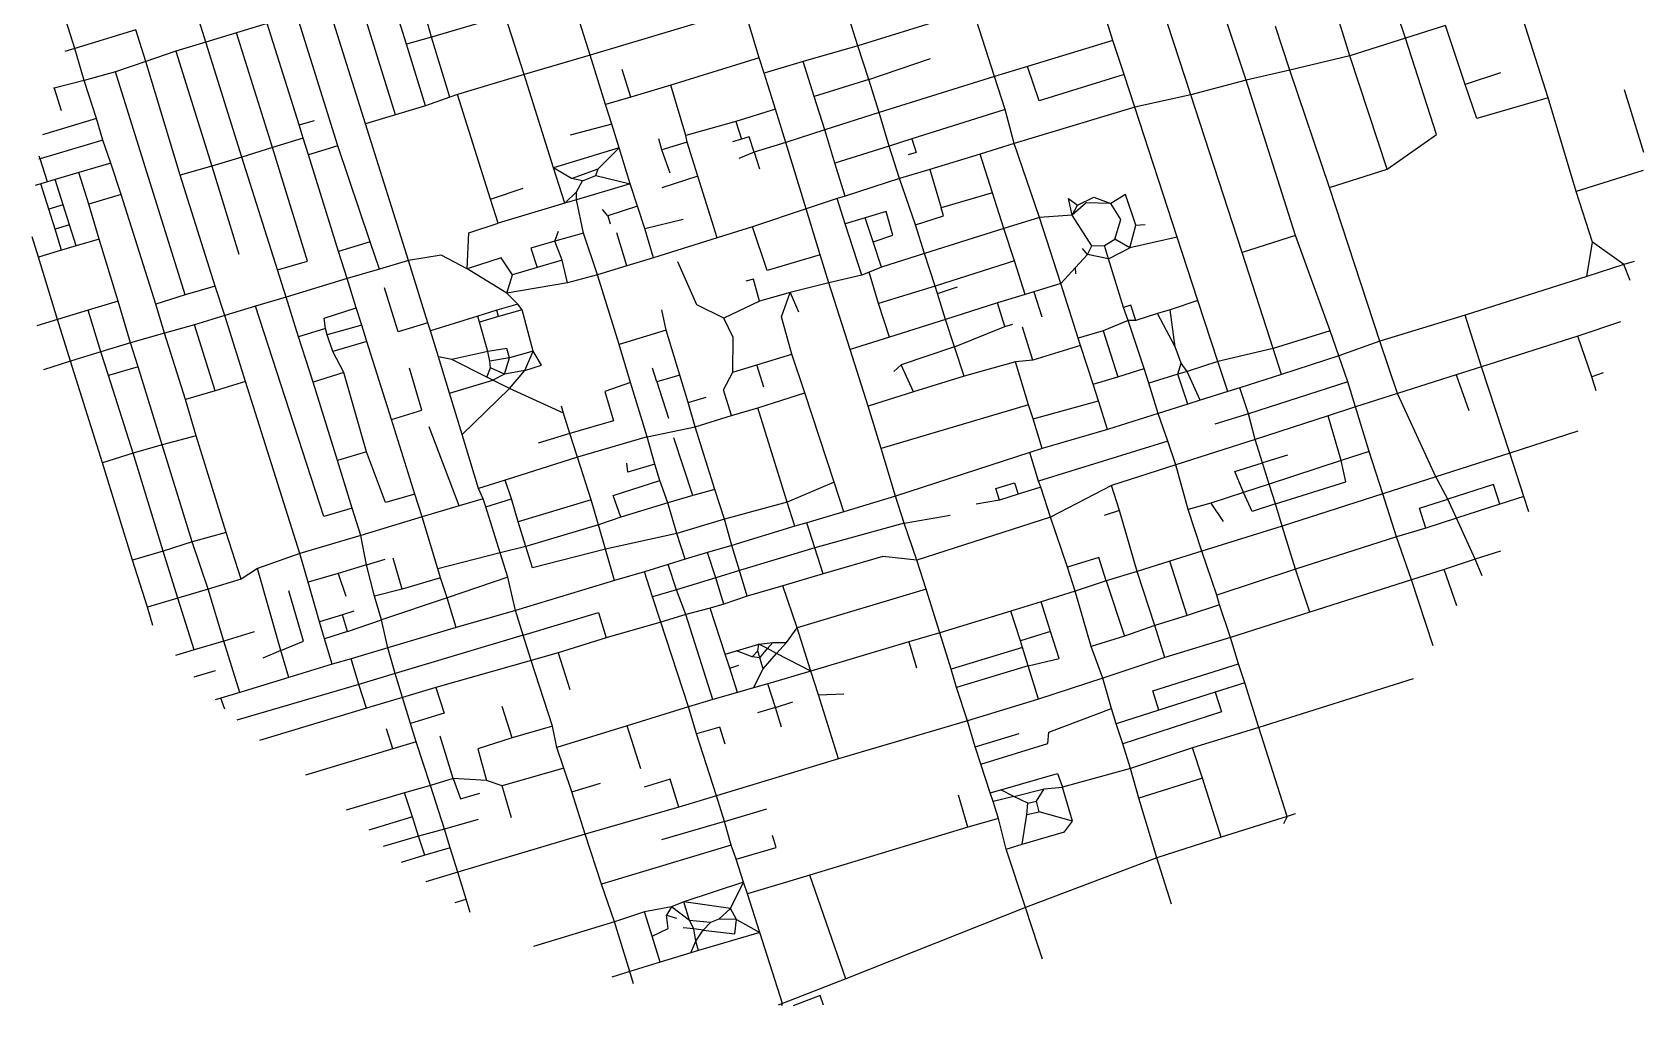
# Model space of a CAD drawing. Header units: metres. Extents: x 627934 to 630534, y 4833289 to 4836133.
# Drawn here: x 627934 to 630534, y 4833289 to 4834858 of the extents above; entities that cross this region are included whole.
import ezdxf

# ---------------------------------------------------------------- set-up
doc = ezdxf.new("R2010")
doc.units = ezdxf.units.M

msp = doc.modelspace()

# ---------------------------------------------------------------- linework, layer by layer
at = {"layer": 'ROADS'}
for points in [[(628002.9, 4834831.5), (627966.9, 4834945.5)], [(629892, 4834780.2), (629835.4, 4834951.5)], [(628519.9, 4834724.3), (628460.5, 4834916.7)], [(628537.9, 4834838.1), (628509.6, 4834929.9)], [(628834, 4834820.4), (628804.2, 4834916.2)], [(629803, 4834756.7), (629746.9, 4834928.1)], [(630149.3, 4834848.3), (630123.3, 4834925.1)], [(628214.4, 4834841.7), (628198.8, 4834891.5)], [(628427.2, 4834674.3), (628361.2, 4834885.9)], [(628471.7, 4834710), (628411.5, 4834901.3)], [(628578.1, 4834849.8), (628564.6, 4834897.9)], [(628696.9, 4834884.3), (628578.1, 4834849.8)], [(628727.5, 4834789.3), (628696.9, 4834884.3)], [(629106.7, 4834816.4), (629082.9, 4834895)], [(629452.1, 4834893), (629266, 4834835.7)], [(629486.3, 4834786.1), (629452.1, 4834893)], [(629677.4, 4834844.5), (629663.1, 4834889.3)], [(630059.4, 4834819.7), (630035.2, 4834897.6)], [(630379.4, 4834752.1), (630330.7, 4834905.2)], [(628101.5, 4834861.4), (628002.9, 4834831.5)], [(628117.5, 4834810.5), (628101.5, 4834861.4)], [(628313, 4834871.9), (628263.8, 4834856.9)], [(628364.5, 4834708.6), (628313, 4834871.9)], [(629032.2, 4834880), (628834, 4834820.4)], [(629266, 4834835.7), (629251.9, 4834879.6)], [(629962.5, 4834796.5), (629939.3, 4834866.9)], [(630213.8, 4834868.3), (630149.3, 4834848.3)], [(630245.3, 4834773.5), (630213.8, 4834868.3)], [(628214.4, 4834841.7), (628165.6, 4834827.2)], [(628263.8, 4834856.9), (628214.4, 4834841.7)], [(628272.5, 4834656.3), (628214.4, 4834841.7)], [(628321.8, 4834671.6), (628263.8, 4834856.9)], [(628578.1, 4834849.8), (628537.9, 4834838.1)], [(628568.4, 4834739), (628537.9, 4834838.1)], [(628607.9, 4834753.1), (628578.1, 4834849.8)], [(629266, 4834835.7), (629177.5, 4834810.2)], [(629283.4, 4834781.2), (629266, 4834835.7)], [(629677.4, 4834844.5), (629539.7, 4834802.2)], [(629695.3, 4834789.6), (629677.4, 4834844.5)], [(630149.3, 4834848.3), (630059.4, 4834819.7)], [(630119.6, 4834637), (630199.1, 4834692.8), (630149.3, 4834848.3)], [(628002.9, 4834831.5), (627986.5, 4834826.6)], [(628018.2, 4834780), (628002.9, 4834831.5)], [(628117.5, 4834810.5), (628068.7, 4834793.8)], [(628165.6, 4834827.2), (628117.5, 4834810.5)], [(628173, 4834627.2), (628117.5, 4834810.5)], [(628165.6, 4834827.2), (628223.6, 4834642)], [(628834, 4834820.4), (628727.5, 4834789.3)], [(628858.9, 4834741.1), (628834, 4834820.4)], [(629106.7, 4834816.4), (628964.1, 4834772.2)], [(629114.9, 4834791.6), (629106.7, 4834816.4)], [(629177.5, 4834810.2), (629114.9, 4834791.6)], [(629195.3, 4834754.2), (629177.5, 4834810.2)], [(629283.4, 4834781.2), (629382.9, 4834815.5)], [(630059.4, 4834819.7), (629962.5, 4834796.5)], [(630119.6, 4834637), (630059.4, 4834819.7)], [(628018.2, 4834780), (627969.3, 4834767.5)], [(628068.7, 4834793.8), (628018.2, 4834780)], [(628037.7, 4834718.8), (628018.2, 4834780)], [(628181.1, 4834434.1), (628068.7, 4834793.8)], [(628727.5, 4834789.3), (628620.2, 4834757)], [(628775.2, 4834638.8), (628727.5, 4834789.3)], [(628899.5, 4834752.8), (628885.8, 4834797.4)], [(629133, 4834733.7), (629114.9, 4834791.6)], [(629283.4, 4834781.2), (629195.3, 4834754.2)], [(629300.3, 4834728.2), (629283.4, 4834781.2)], [(629486.3, 4834786.1), (629300.3, 4834728.2)], [(629539.7, 4834802.2), (629486.3, 4834786.1)], [(629503.5, 4834733.1), (629486.3, 4834786.1)], [(629695.3, 4834789.6), (629558.1, 4834747.1), (629539.7, 4834802.2)], [(629712.7, 4834736.8), (629695.3, 4834789.6)], [(629892, 4834780.2), (629803, 4834756.7)], [(629962.5, 4834796.5), (629892, 4834780.2)], [(629972, 4834529.8), (629892, 4834780.2)], [(630026.4, 4834607.3), (629962.5, 4834796.5)], [(630302.5, 4834792), (630245.3, 4834773.5)], [(627969.3, 4834767.5), (627968.3, 4834767.2)], [(627969.3, 4834767.5), (627980.7, 4834731.2)], [(628620.2, 4834757), (628607.9, 4834753.1)], [(628673.1, 4834588.5), (628620.2, 4834757)], [(628964.1, 4834772.2), (628899.5, 4834752.8)], [(628988.3, 4834691.2), (628964.1, 4834772.2)], [(629212.4, 4834700.3), (629195.3, 4834754.2)], [(629803, 4834756.7), (629712.7, 4834736.8)], [(629885.7, 4834502.7), (629803, 4834756.7)], [(630379.4, 4834752.1), (630264.1, 4834718.4), (630245.3, 4834773.5)], [(630533.6, 4834663.7), (630502.6, 4834764.5)], [(628568.4, 4834739), (628519.9, 4834724.3)], [(628607.9, 4834753.1), (628568.4, 4834739)], [(628899.5, 4834752.8), (628858.9, 4834741.1)], [(628869.2, 4834709.5), (628858.9, 4834741.1)], [(629133, 4834733.7), (629069.2, 4834713.8)], [(629149.5, 4834679.9), (629133, 4834733.7)], [(629300.3, 4834728.2), (629212.4, 4834700.3)], [(629316.4, 4834674), (629300.3, 4834728.2)], [(629503.5, 4834733.1), (629352.8, 4834685.8)], [(629518, 4834678.2), (629503.5, 4834733.1)], [(629712.7, 4834736.8), (629518, 4834678.2)], [(629781.1, 4834527.4), (629712.7, 4834736.8)], [(630424.5, 4834601.1), (630379.4, 4834752.1)], [(628037.7, 4834718.8), (627950.5, 4834692.2)], [(628048.3, 4834683.5), (628037.7, 4834718.8)], [(628364.5, 4834708.6), (628389.2, 4834715.6)], [(628371.1, 4834687.1), (628364.5, 4834708.6)], [(628519.9, 4834724.3), (628471.7, 4834710)], [(628541.3, 4834489.6), (628471.7, 4834710)], [(628869.2, 4834709.5), (628801.8, 4834691.6)], [(628881, 4834671.3), (628869.2, 4834709.5)], [(629069.2, 4834713.8), (628988.3, 4834691.2)], [(629069.2, 4834713.8), (629078, 4834685)], [(628048.3, 4834683.5), (627947.1, 4834653.5)], [(628060.9, 4834646.7), (628048.3, 4834683.5)], [(628371.1, 4834687.1), (628321.8, 4834671.6)], [(628379.8, 4834659.9), (628371.1, 4834687.1)], [(628949.9, 4834668.2), (628944.8, 4834685.6)], [(628990.4, 4834680.5), (628949.9, 4834668.2)], [(628990.4, 4834680.5), (628988.3, 4834691.2)], [(629007.6, 4834625.7), (628990.4, 4834680.5)], [(629078, 4834685), (629063.9, 4834680.7)], [(629098.4, 4834664.5), (629090.7, 4834688.9), (629078, 4834685)], [(629149.5, 4834679.9), (629098.4, 4834664.5)], [(629212.4, 4834700.3), (629149.5, 4834679.9)], [(629182.5, 4834572.7), (629149.5, 4834679.9)], [(629228.6, 4834646.8), (629212.4, 4834700.3)], [(629352.8, 4834685.8), (629316.4, 4834674)], [(629352.8, 4834685.8), (629359.8, 4834664), (629347, 4834659.9)], [(629518, 4834678.2), (629463.2, 4834661.3)], [(629559, 4834559.2), (629518, 4834678.2)], [(627947.1, 4834653.5), (627944.9, 4834652.8)], [(627947.1, 4834653.5), (627945.6, 4834658)], [(627958.7, 4834616.6), (627947.1, 4834653.5)], [(628272.5, 4834656.3), (628223.6, 4834642)], [(628321.8, 4834671.6), (628272.5, 4834656.3)], [(628329.8, 4834474.9), (628272.5, 4834656.3)], [(628329.8, 4834474.9), (628378, 4834488.7), (628321.8, 4834671.6)], [(628427.2, 4834674.3), (628379.8, 4834659.9)], [(628428.1, 4834504.2), (628379.8, 4834659.9)], [(628479.3, 4834519.6), (628427.2, 4834674.3)], [(628881, 4834671.3), (628775.2, 4834638.8)], [(628847.1, 4834637.3), (628881, 4834671.3)], [(628898.7, 4834613.5), (628881, 4834671.3)], [(628963.1, 4834630.3), (628949.9, 4834668.2)], [(629098.4, 4834664.5), (629074, 4834654.3)], [(629098.4, 4834664.5), (629107.1, 4834637.4)], [(629316.4, 4834674), (629228.6, 4834646.8)], [(629333.2, 4834621.7), (629316.4, 4834674)], [(629463.2, 4834661.3), (629382, 4834636.6)], [(629483, 4834599), (629463.2, 4834661.3)], [(628009.3, 4834631.5), (627971.4, 4834620.1)], [(628060.9, 4834646.7), (628009.3, 4834631.5)], [(628025.3, 4834580.5), (628009.3, 4834631.5)], [(628077.6, 4834596.1), (628060.9, 4834646.7)], [(628223.6, 4834642), (628173, 4834627.2)], [(628229, 4834448.5), (628173, 4834627.2)], [(628223.6, 4834642), (628267.6, 4834500.1)], [(628793.2, 4834582.1), (628775.2, 4834638.8)], [(628804.2, 4834621.8), (628775.2, 4834638.8)], [(628804.2, 4834621.8), (628847.1, 4834637.3)], [(628822, 4834617.9), (628843.3, 4834626.9)], [(628843.3, 4834626.9), (628847.1, 4834637.3)], [(628843.3, 4834626.9), (628898.7, 4834613.5)], [(629007.6, 4834625.7), (628949.6, 4834607)], [(629038.9, 4834526.3), (629007.6, 4834625.7)], [(629245.2, 4834593.2), (629228.6, 4834646.8)], [(629382, 4834636.6), (629333.2, 4834621.7)], [(629382, 4834636.6), (629400.1, 4834574.8)], [(630026.4, 4834607.3), (630119.6, 4834637)], [(630532.5, 4834635), (630424.5, 4834601.1)], [(627948.2, 4834613.5), (627938.8, 4834610.8)], [(627958.7, 4834616.6), (627948.2, 4834613.5)], [(627961.2, 4834572.3), (627948.2, 4834613.5)], [(627971.4, 4834620.1), (627958.7, 4834616.6)], [(627984.3, 4834579.4), (627971.4, 4834620.1)], [(628673.1, 4834588.5), (628726.1, 4834606.1)], [(628793.2, 4834582.1), (628811.8, 4834600.6)], [(628822, 4834617.9), (628804.2, 4834621.8)], [(628811.8, 4834600.6), (628822, 4834617.9)], [(628812, 4834587.4), (628811.8, 4834600.6)], [(628898.7, 4834613.5), (628812, 4834587.4)], [(628910.3, 4834577.4), (628898.7, 4834613.5)], [(629333.2, 4834621.7), (629245.2, 4834593.2)], [(629358.7, 4834547), (629333.2, 4834621.7)], [(629483, 4834599), (629400.1, 4834574.8)], [(629501.3, 4834541.4), (629483, 4834599)], [(630107.6, 4834359.6), (630026.4, 4834607.3)], [(630450.8, 4834519), (630424.5, 4834601.1)], [(627984.3, 4834579.4), (627961.2, 4834572.3)], [(627971.2, 4834540.2), (627961.2, 4834572.3)], [(627994.3, 4834547.2), (627984.3, 4834579.4)], [(628077.6, 4834596.1), (628025.3, 4834580.5)], [(628042.2, 4834524.3), (628025.3, 4834580.5)], [(628133.3, 4834419.5), (628077.6, 4834596.1)], [(628685.7, 4834550.1), (628673.1, 4834588.5)], [(628793.2, 4834582.1), (628685.7, 4834550.1)], [(628812, 4834587.4), (628793.2, 4834582.1)], [(628823.3, 4834533.9), (628812, 4834587.4)], [(628862.8, 4834561.7), (628853.8, 4834572)], [(628910.3, 4834577.4), (628862.8, 4834561.7)], [(628922.2, 4834541.3), (628910.3, 4834577.4)], [(629182.5, 4834572.7), (629095.7, 4834543.7)], [(629232.7, 4834589.4), (629182.5, 4834572.7)], [(629205.1, 4834498.9), (629182.5, 4834572.7)], [(629245.2, 4834593.2), (629232.7, 4834589.4)], [(629245.6, 4834548.8), (629232.7, 4834589.4)], [(629358.7, 4834547), (629403.9, 4834561.8), (629400.1, 4834574.8)], [(629611.6, 4834562.6), (629605.7, 4834589.6), (629620.1, 4834578.7)], [(629673.7, 4834581.7), (629634.3, 4834582.6), (629611.6, 4834562.6)], [(629611.6, 4834562.6), (629620.1, 4834578.7)], [(629620.1, 4834578.7), (629646.3, 4834591.6), (629673.7, 4834581.7)], [(629714.1, 4834546.5), (629697.5, 4834596), (629673.7, 4834581.7)], [(629680.5, 4834524), (629689.9, 4834555.6), (629673.7, 4834581.7)], [(627994.3, 4834547.2), (627971.2, 4834540.2)], [(628005.1, 4834513.4), (627994.3, 4834547.2)], [(628635.6, 4834476.2), (628638.3, 4834534.1), (628685.7, 4834550.1)], [(628862.8, 4834561.7), (628866.4, 4834548.8)], [(628922.2, 4834541.3), (628984, 4834556.4)], [(629277.8, 4834558.5), (629245.6, 4834548.8)], [(629272.1, 4834465.8), (629245.6, 4834548.8)], [(629290.7, 4834519.9), (629322.5, 4834530.3), (629311.5, 4834568.8), (629277.8, 4834558.5)], [(629290.7, 4834519.9), (629277.8, 4834558.5)], [(629373.4, 4834500.8), (629358.7, 4834547)], [(629559, 4834559.2), (629501.3, 4834541.4)], [(629611.6, 4834562.6), (629559, 4834559.2)], [(629593.1, 4834452.6), (629559, 4834559.2)], [(629643.5, 4834513.4), (629611.6, 4834562.6)], [(629704.4, 4834509.9), (629714.1, 4834546.5)], [(629714.1, 4834546.5), (629729.3, 4834547.8)], [(627944.2, 4834495.2), (627934.2, 4834527.7)], [(627981.4, 4834506.3), (627971.2, 4834540.2)], [(628042.2, 4834524.3), (628005.1, 4834513.4)], [(628072.9, 4834424.4), (628042.2, 4834524.3)], [(628777.2, 4834520.6), (628738.6, 4834509.6), (628748.4, 4834478.4)], [(628777.2, 4834520.6), (628782.8, 4834536.8)], [(628823.3, 4834533.9), (628777.2, 4834520.6)], [(628789, 4834490.5), (628777.2, 4834520.6)], [(628846.1, 4834466.7), (628823.3, 4834533.9)], [(628893.5, 4834480.9), (628877.1, 4834534.5)], [(628936.5, 4834494), (628922.2, 4834541.3)], [(629038.9, 4834526.3), (628936.5, 4834494)], [(629095.7, 4834543.7), (629038.9, 4834526.3)], [(629205.1, 4834498.9), (629119.7, 4834473.4), (629095.7, 4834543.7)], [(629501.3, 4834541.4), (629373.4, 4834500.8)], [(629518.3, 4834489.1), (629501.3, 4834541.4)], [(629664, 4834513.9), (629680.5, 4834524)], [(629704.4, 4834509.9), (629680.5, 4834524)], [(629781.1, 4834527.4), (629704.4, 4834509.9)], [(629814.4, 4834425), (629781.1, 4834527.4)], [(629972, 4834529.8), (629885.7, 4834502.7)], [(630027.9, 4834376.5), (629972, 4834529.8)], [(627981.4, 4834506.3), (627944.2, 4834495.2)], [(627975.1, 4834394.8), (627944.2, 4834495.2)], [(628005.1, 4834513.4), (627981.4, 4834506.3)], [(628479.3, 4834519.6), (628428.1, 4834504.2)], [(628442.4, 4834460.8), (628428.1, 4834504.2)], [(628494.2, 4834475.6), (628479.3, 4834519.6)], [(628635.6, 4834476.2), (628593.6, 4834498.4), (628541.3, 4834489.6)], [(628708.6, 4834466.4), (628690.4, 4834494.1), (628635.6, 4834476.2)], [(628936.5, 4834494), (628893.5, 4834480.9)], [(629219, 4834453.8), (629205.1, 4834498.9)], [(629303.8, 4834479.1), (629290.7, 4834519.9)], [(629373.4, 4834500.8), (629303.8, 4834479.1)], [(629390.6, 4834448.2), (629373.4, 4834500.8)], [(629616.7, 4834478.5), (629636.5, 4834499.3)], [(629636.5, 4834499.3), (629628.3, 4834508.8)], [(629636.5, 4834499.3), (629643.5, 4834513.4)], [(629670.3, 4834492.3), (629636.5, 4834499.3)], [(629643.5, 4834513.4), (629664, 4834513.9)], [(629670.3, 4834492.3), (629664, 4834513.9)], [(629670.3, 4834492.3), (629704.4, 4834509.9)], [(629935.9, 4834348), (629885.7, 4834502.7)], [(630441.9, 4834464.1), (630450.8, 4834519)], [(630501.3, 4834483), (630450.8, 4834519)], [(628343.8, 4834430.8), (628329.8, 4834474.9)], [(628494.2, 4834475.6), (628442.4, 4834460.8)], [(628541.3, 4834489.6), (628494.2, 4834475.6)], [(628572.2, 4834389.4), (628541.3, 4834489.6)], [(628699.9, 4834437.2), (628635.6, 4834476.2)], [(628748.4, 4834478.4), (628708.6, 4834466.4)], [(628789, 4834490.5), (628748.4, 4834478.4)], [(628797.5, 4834453.7), (628789, 4834490.5)], [(628893.5, 4834480.9), (628846.1, 4834466.7)], [(629049.6, 4834396.9), (629006.4, 4834418.3), (628975.7, 4834487.3)], [(629284.2, 4834471), (629272.1, 4834465.8)], [(629303.8, 4834479.1), (629284.2, 4834471)], [(629299.1, 4834420.2), (629284.2, 4834471)], [(629518.3, 4834489.1), (629390.6, 4834448.2)], [(629535.9, 4834435.1), (629518.3, 4834489.1)], [(629593.1, 4834452.6), (629616.7, 4834478.5)], [(629617.7, 4834468.2), (629616.7, 4834478.5)], [(629694.3, 4834414), (629670.3, 4834492.3)], [(630501.3, 4834483), (630441.9, 4834464.1)], [(630518.2, 4834488.1), (630501.3, 4834483)], [(630511.8, 4834457.3), (630501.3, 4834483)], [(628229, 4834448.5), (628181.1, 4834434.1)], [(628245, 4834401), (628229, 4834448.5)], [(628442.4, 4834460.8), (628343.8, 4834430.8)], [(628456.8, 4834413.5), (628442.4, 4834460.8)], [(628572.2, 4834389.4), (628524.3, 4834374.7), (628502.4, 4834445.6)], [(628699.9, 4834437.2), (628708.6, 4834466.4)], [(628797.5, 4834453.7), (628699.9, 4834437.2)], [(628846.1, 4834466.7), (628797.5, 4834453.7)], [(628880.7, 4834354.2), (628846.1, 4834466.7)], [(629107.4, 4834424.2), (629097.5, 4834459.5), (629085.4, 4834456.3)], [(629219, 4834453.8), (629156.8, 4834438.3)], [(629272.1, 4834465.8), (629219, 4834453.8)], [(629253.4, 4834346), (629219, 4834453.8)], [(629390.6, 4834448.2), (629299.1, 4834420.2)], [(629394.3, 4834436.4), (629390.6, 4834448.2)], [(629394.3, 4834436.4), (629426.6, 4834447)], [(629593.1, 4834452.6), (629549.8, 4834439.3)], [(629621.5, 4834364.3), (629593.1, 4834452.6)], [(630441.9, 4834464.1), (630245.4, 4834401.6)], [(628072.9, 4834424.4), (628024.5, 4834409.8)], [(628092.7, 4834356.9), (628072.9, 4834424.4)], [(628181.1, 4834434.1), (628133.3, 4834419.5)], [(628147.7, 4834372.5), (628133.3, 4834419.5)], [(628343.8, 4834430.8), (628294.5, 4834415.9)], [(628363.7, 4834366.8), (628343.8, 4834430.8)], [(628717.2, 4834419.2), (628683.4, 4834409.4)], [(628717.2, 4834419.2), (628699.9, 4834437.2)], [(628724.3, 4834410.1), (628717.2, 4834419.2)], [(629107.4, 4834424.2), (629049.6, 4834396.9)], [(629156.8, 4834438.3), (629107.4, 4834424.2)], [(629159.2, 4834338.6), (629142.6, 4834398.7), (629156.8, 4834438.3)], [(629156.8, 4834438.3), (629170.4, 4834407.1)], [(629316.9, 4834365.9), (629299.1, 4834420.2)], [(629407.5, 4834394.5), (629394.3, 4834436.4)], [(629491.1, 4834421.2), (629407.5, 4834394.5)], [(629535.9, 4834435.1), (629491.1, 4834421.2)], [(629503, 4834383.4), (629491.1, 4834421.2)], [(629549.8, 4834439.3), (629535.9, 4834435.1)], [(629549.8, 4834439.3), (629562.9, 4834398.8)], [(629714.2, 4834393.2), (629706.4, 4834417.6), (629694.3, 4834414)], [(629814.4, 4834425), (629769.6, 4834410.1)], [(629846.3, 4834326.8), (629814.4, 4834425)], [(627975.1, 4834394.8), (627941.6, 4834384.3)], [(628024.5, 4834409.8), (627975.1, 4834394.8)], [(627995.7, 4834327.4), (627975.1, 4834394.8)], [(628045, 4834342.3), (628024.5, 4834409.8)], [(628245, 4834401), (628195.9, 4834386.2)], [(628294.5, 4834415.9), (628245, 4834401)], [(628278.4, 4834294.7), (628245, 4834401)], [(628450.4, 4834090.6), (628404.7, 4834077.2), (628294.5, 4834415.9)], [(628407.2, 4834380), (628404.9, 4834396.9), (628456.8, 4834413.5)], [(628465.6, 4834385.5), (628456.8, 4834413.5)], [(628652.8, 4834400.2), (628576.4, 4834376.1)], [(628683.4, 4834409.4), (628652.8, 4834400.2)], [(628655.7, 4834390.4), (628652.8, 4834400.2)], [(628686.5, 4834399.3), (628655.7, 4834390.4)], [(628668.8, 4834343), (628655.7, 4834390.4)], [(628686.5, 4834399.3), (628683.4, 4834409.4)], [(628724.3, 4834410.1), (628686.5, 4834399.3)], [(628742, 4834343.3), (628724.3, 4834410.1)], [(628956.8, 4834377.4), (628949.6, 4834410.3)], [(629064.1, 4834309.6), (629065, 4834365.4), (629049.6, 4834396.9)], [(629407.5, 4834394.5), (629316.9, 4834365.9)], [(629421.6, 4834350.7), (629407.5, 4834394.5)], [(629701.9, 4834393.2), (629661.5, 4834376.5)], [(629701.9, 4834393.2), (629694.3, 4834414)], [(629727.6, 4834315.7), (629701.9, 4834393.2)], [(629714.2, 4834393.2), (629701.9, 4834393.2)], [(629749.4, 4834404.2), (629714.2, 4834393.2)], [(629769.6, 4834410.1), (629749.4, 4834404.2)], [(629777.8, 4834350.7), (629749.4, 4834404.2)], [(629777.8, 4834350.7), (629769.6, 4834410.1)], [(630245.4, 4834401.6), (630107.6, 4834359.6)], [(630272, 4834318.5), (630245.4, 4834401.6)], [(630495.9, 4834390.6), (630427.1, 4834367.6)], [(628147.7, 4834372.5), (628092.7, 4834356.9)], [(628195.9, 4834386.2), (628147.7, 4834372.5)], [(628181.4, 4834265.4), (628147.7, 4834372.5)], [(628229.4, 4834279.8), (628195.9, 4834386.2)], [(628407.2, 4834380), (628363.7, 4834366.8)], [(628387.2, 4834293.7), (628363.7, 4834366.8)], [(628410.1, 4834369.8), (628407.2, 4834380)], [(628465.6, 4834385.5), (628410.1, 4834369.8)], [(628419.1, 4834342.8), (628410.1, 4834369.8)], [(628474, 4834359.2), (628465.6, 4834385.5)], [(628576.4, 4834376.1), (628572.2, 4834389.4)], [(628589.3, 4834334.3), (628576.4, 4834376.1)], [(628956.8, 4834377.4), (628880.7, 4834354.2)], [(628978.8, 4834305.1), (628956.8, 4834377.4)], [(629316.9, 4834365.9), (629253.4, 4834346)], [(629421.6, 4834350.7), (629503, 4834383.4)], [(629503, 4834383.4), (629516, 4834387.2)], [(629548.3, 4834329), (629531.5, 4834382.3)], [(629661.5, 4834376.5), (629621.5, 4834364.3)], [(629625.1, 4834352.5), (629621.5, 4834364.3)], [(629661.5, 4834376.5), (629685.1, 4834302.3)], [(630027.9, 4834376.5), (629935.9, 4834348)], [(630041.9, 4834336), (630027.9, 4834376.5)], [(630427.1, 4834367.6), (630272, 4834318.5)], [(630449.7, 4834302.4), (630427.1, 4834367.6)], [(628045, 4834342.3), (627995.7, 4834327.4)], [(628092.7, 4834356.9), (628045, 4834342.3)], [(628057.2, 4834304.3), (628045, 4834342.3)], [(628104.9, 4834318.5), (628092.7, 4834356.9)], [(628474, 4834359.2), (628419.1, 4834342.8)], [(628436.8, 4834309.3), (628419.1, 4834342.8)], [(628513.5, 4834233.6), (628474, 4834359.2)], [(628668.8, 4834343), (628610.9, 4834329.9)], [(628703.9, 4834332.6), (628699.6, 4834347.7), (628668.8, 4834343)], [(628672.3, 4834327.6), (628668.8, 4834343)], [(628742, 4834343.3), (628703.9, 4834332.6)], [(628728.5, 4834312.5), (628742, 4834343.3)], [(628728.5, 4834312.5), (628755.4, 4834320.8), (628742, 4834343.3)], [(628899.2, 4834293.2), (628880.7, 4834354.2)], [(629102.9, 4834321.3), (629159.2, 4834338.6)], [(629180.2, 4834276.4), (629159.2, 4834338.6)], [(629282.7, 4834255.1), (629253.4, 4834346)], [(629421.6, 4834350.7), (629335.7, 4834321.6)], [(629437.2, 4834303.2), (629421.6, 4834350.7)], [(629625.1, 4834352.5), (629548.3, 4834329)], [(629645.2, 4834290.4), (629625.1, 4834352.5)], [(629787.3, 4834324.4), (629777.8, 4834350.7)], [(629935.9, 4834348), (629846.3, 4834326.8)], [(629949.5, 4834305.8), (629935.9, 4834348)], [(630107.6, 4834359.6), (630041.9, 4834336)], [(630136.4, 4834275.1), (630107.6, 4834359.6)], [(627995.7, 4834327.4), (627952.3, 4834313.7)], [(628047.5, 4834163.5), (627995.7, 4834327.4)], [(628104.9, 4834318.5), (628057.2, 4834304.3)], [(628143.9, 4834192.6), (628104.9, 4834318.5)], [(628513.5, 4834233.6), (628562.6, 4834248.3), (628542.5, 4834316.3)], [(628607.1, 4834276.1), (628589.3, 4834334.3)], [(628610.9, 4834329.9), (628589.3, 4834334.3)], [(628667.5, 4834301.6), (628610.9, 4834329.9)], [(628667.5, 4834301.6), (628673.3, 4834316.9)], [(628703.9, 4834332.6), (628672.3, 4834327.6)], [(628673.3, 4834316.9), (628672.3, 4834327.6)], [(628695.7, 4834306.7), (628673.3, 4834316.9)], [(628695.7, 4834306.7), (628703.9, 4834332.6)], [(628728.5, 4834312.5), (628695.7, 4834306.7)], [(628704.2, 4834283.2), (628728.5, 4834312.5)], [(628941.8, 4834294.3), (628934.7, 4834316.1)], [(629064.1, 4834309.6), (629102.9, 4834321.3)], [(629114.1, 4834285.3), (629102.9, 4834321.3)], [(629335.7, 4834321.6), (629323.8, 4834310.8)], [(629355.8, 4834277.9), (629335.7, 4834321.6)], [(629520.4, 4834326.2), (629437.2, 4834303.2)], [(629548.3, 4834329), (629520.4, 4834326.2)], [(629541.4, 4834257.2), (629520.4, 4834326.2)], [(629685.1, 4834302.3), (629727.6, 4834315.7)], [(629735.3, 4834291.8), (629727.6, 4834315.7)], [(629781.9, 4834306.4), (629787.3, 4834324.4)], [(629797, 4834310.9), (629787.3, 4834324.4)], [(629846.3, 4834326.8), (629797, 4834310.9)], [(629862.6, 4834278.5), (629846.3, 4834326.8)], [(630041.9, 4834336), (629949.5, 4834305.8)], [(630056.4, 4834294.1), (630041.9, 4834336)], [(630272, 4834318.5), (630231.1, 4834305.2)], [(630317.5, 4834179.3), (630272, 4834318.5)], [(628096.8, 4834179), (628057.2, 4834304.3)], [(628278.4, 4834294.7), (628229.4, 4834279.8)], [(628365.7, 4834017.3), (628278.4, 4834294.7)], [(628436.8, 4834309.3), (628387.2, 4834293.7)], [(628426.4, 4834167.2), (628387.2, 4834293.7)], [(628473.5, 4834181.1), (628436.8, 4834309.3)], [(628607.1, 4834276.1), (628677.1, 4834297)], [(628677.1, 4834297), (628667.5, 4834301.6)], [(628695.7, 4834306.7), (628677.1, 4834297)], [(628704.2, 4834283.2), (628677.1, 4834297)], [(628899.2, 4834293.2), (628857.7, 4834278.6), (628871.5, 4834231.5), (628801.3, 4834211)], [(628926, 4834205.7), (628899.2, 4834293.2)], [(628978.8, 4834305.1), (628941.8, 4834294.3)], [(628941.8, 4834294.3), (628960.4, 4834235.4)], [(628992.3, 4834260.6), (628978.8, 4834305.1)], [(629062.2, 4834240), (629049.3, 4834281.3), (629064.1, 4834309.6)], [(629437.2, 4834303.2), (629355.8, 4834277.9)], [(629645.2, 4834290.4), (629685.1, 4834302.3)], [(629653.8, 4834263.6), (629645.2, 4834290.4)], [(629781.9, 4834306.4), (629735.3, 4834291.8)], [(629750.5, 4834243.3), (629735.3, 4834291.8)], [(629797, 4834310.9), (629781.9, 4834306.4)], [(629798, 4834258.4), (629781.9, 4834306.4)], [(629818.2, 4834264.5), (629797, 4834310.9)], [(629949.5, 4834305.8), (629882.2, 4834284.7)], [(630056.4, 4834294.1), (629895.9, 4834242.8)], [(630068.6, 4834253.7), (630056.4, 4834294.1)], [(630231.1, 4834305.2), (630136.4, 4834275.1)], [(630231.1, 4834305.2), (630251.2, 4834247.7)], [(630468.2, 4834308.4), (630449.7, 4834302.4)], [(630457, 4834279.4), (630449.7, 4834302.4)], [(628229.4, 4834279.8), (628181.4, 4834265.4)], [(628198.5, 4834207.1), (628181.4, 4834265.4)], [(628627.6, 4834209), (628607.1, 4834276.1)], [(628627.6, 4834209), (628704.2, 4834283.2)], [(628791.1, 4834243.9), (628704.2, 4834283.2)], [(628992.3, 4834260.6), (629021.3, 4834269.3)], [(629003.3, 4834221.7), (628992.3, 4834260.6)], [(629104.7, 4834252.4), (629180.2, 4834276.4)], [(629227.8, 4834132.4), (629180.2, 4834276.4)], [(629355.8, 4834277.9), (629282.7, 4834255.1)], [(629548.6, 4834234.5), (629653.8, 4834263.6)], [(629668.4, 4834217.5), (629653.8, 4834263.6)], [(629818.2, 4834264.5), (629798, 4834258.4)], [(629862.6, 4834278.5), (629818.2, 4834264.5)], [(629882.2, 4834284.7), (629862.6, 4834278.5)], [(629895.9, 4834242.8), (629882.2, 4834284.7)], [(630136.4, 4834275.1), (630068.6, 4834253.7)], [(630198.3, 4834141), (630136.4, 4834275.1)], [(628791.1, 4834243.9), (628787.8, 4834254.8)], [(628801.3, 4834211), (628791.1, 4834243.9)], [(629003.3, 4834221.7), (629062.2, 4834240)], [(629062.2, 4834240), (629104.7, 4834252.4)], [(629152.1, 4834100.4), (629104.7, 4834252.4)], [(629303.4, 4834186.8), (629282.7, 4834255.1)], [(629541.4, 4834257.2), (629303.4, 4834186.8)], [(629548.6, 4834234.5), (629541.4, 4834257.2)], [(629563.1, 4834186.6), (629548.6, 4834234.5)], [(629750.5, 4834243.3), (629668.4, 4834217.5)], [(629798, 4834258.4), (629750.5, 4834243.3)], [(629765.9, 4834198.4), (629750.5, 4834243.3)], [(629895.9, 4834242.8), (629841.7, 4834225.7)], [(629906.7, 4834201.4), (629895.9, 4834242.8)], [(630024.7, 4834239.5), (629906.7, 4834201.4)], [(630068.6, 4834253.7), (630024.7, 4834239.5)], [(630045.3, 4834167.3), (630024.7, 4834239.5)], [(630090.7, 4834181.7), (630068.6, 4834253.7)], [(628551.1, 4834113.3), (628513.5, 4834233.6)], [(628622.7, 4834094.4), (628574.3, 4834221.6)], [(628654, 4834122.2), (628627.6, 4834209)], [(628801.3, 4834211), (628750.4, 4834195.3)], [(628813.5, 4834172.6), (628801.3, 4834211)], [(628926, 4834205.7), (629003.3, 4834221.7)], [(629035.3, 4834120.4), (629003.3, 4834221.7)], [(629668.4, 4834217.5), (629563.1, 4834186.6)], [(630427, 4834214.4), (630317.5, 4834179.3)], [(628143.9, 4834192.6), (628096.8, 4834179)], [(628198.5, 4834207.1), (628143.9, 4834192.6)], [(628192.2, 4834036.2), (628143.9, 4834192.6)], [(628246.9, 4834051.3), (628198.5, 4834207.1)], [(628926, 4834205.7), (628813.5, 4834172.6)], [(628938.5, 4834161.4), (628926, 4834205.7)], [(628999.5, 4834110.8), (628969.2, 4834204.1)], [(629326.5, 4834110), (629303.4, 4834186.8)], [(629563.1, 4834186.6), (629543.5, 4834180.5)], [(629765.9, 4834198.4), (629557.5, 4834133.9)], [(629778.6, 4834160.6), (629765.9, 4834198.4)], [(629906.7, 4834201.4), (629778.6, 4834160.6)], [(629918.5, 4834163.4), (629906.7, 4834201.4)], [(628096.8, 4834179), (628047.5, 4834163.5)], [(628095.7, 4834006.9), (628047.5, 4834163.5)], [(628145.6, 4834021.2), (628096.8, 4834179)], [(628473.5, 4834181.1), (628426.4, 4834167.2)], [(628450.4, 4834090.6), (628426.4, 4834167.2)], [(628551.1, 4834113.3), (628504, 4834099.5), (628473.5, 4834181.1)], [(628813.5, 4834172.6), (628697, 4834135.7)], [(628835.8, 4834103.8), (628813.5, 4834172.6)], [(628938.5, 4834161.4), (628895.1, 4834148.3), (628893.5, 4834163.3)], [(628946.7, 4834135.1), (628938.5, 4834161.4)], [(629543.5, 4834180.5), (629326.5, 4834110)], [(629557.5, 4834133.9), (629543.5, 4834180.5)], [(629778.6, 4834160.6), (629675.1, 4834127.2)], [(629798.9, 4834088.6), (629778.6, 4834160.6)], [(629888.2, 4834115.7), (629874.2, 4834149.6), (629918.5, 4834163.4)], [(629958.7, 4834175.7), (629918.5, 4834163.4)], [(629929.1, 4834129.4), (629918.5, 4834163.4)], [(630045.3, 4834167.3), (629929.1, 4834129.4)], [(629939.4, 4834097.6), (630053.2, 4834133.1), (630045.3, 4834167.3)], [(630090.7, 4834181.7), (630045.3, 4834167.3)], [(630112.9, 4834113.7), (630090.7, 4834181.7)], [(630317.5, 4834179.3), (630198.3, 4834141)], [(630340.3, 4834109.2), (630317.5, 4834179.3)], [(628697, 4834135.7), (628654, 4834122.2)], [(628707.2, 4834105.5), (628697, 4834135.7)], [(628883.6, 4834075.8), (628871.1, 4834111.2), (628946.7, 4834135.1)], [(628959.3, 4834098.9), (628946.7, 4834135.1)], [(629227.8, 4834132.4), (629152.1, 4834100.4)], [(629243.1, 4834084.7), (629227.8, 4834132.4)], [(629494.5, 4834103.6), (629488.6, 4834122.2), (629518.6, 4834131.2), (629524.5, 4834113)], [(629560.9, 4834124.5), (629557.5, 4834133.9)], [(630198.3, 4834141), (630112.9, 4834113.7)], [(630217.7, 4834105.3), (630198.3, 4834141)], [(628562.9, 4834076.6), (628551.1, 4834113.3)], [(628661.7, 4834105.7), (628622.7, 4834094.4)], [(628661.7, 4834105.7), (628654, 4834122.2)], [(628665.8, 4834092.6), (628661.7, 4834105.7)], [(628665.8, 4834092.6), (628707.2, 4834105.5)], [(628718.1, 4834068.6), (628707.2, 4834105.5)], [(628999.5, 4834110.8), (628959.3, 4834098.9)], [(629035.3, 4834120.4), (628999.5, 4834110.8)], [(629050.6, 4834072.8), (629035.3, 4834120.4)], [(629326.5, 4834110), (629243.1, 4834084.7)], [(629340.6, 4834066.3), (629326.5, 4834110)], [(629524.5, 4834113), (629494.5, 4834103.6)], [(629560.9, 4834124.5), (629524.5, 4834113)], [(629576.6, 4834076.1), (629560.9, 4834124.5)], [(629675.1, 4834127.2), (629576.6, 4834076.1)], [(629687.7, 4834087), (629675.1, 4834127.2)], [(629888.2, 4834115.7), (629835.2, 4834098.7)], [(629929.1, 4834129.4), (629888.2, 4834115.7)], [(629939.4, 4834097.6), (629901.9, 4834085.2), (629888.2, 4834115.7)], [(629939.4, 4834097.6), (629929.1, 4834129.4)], [(630112.9, 4834113.7), (629950.5, 4834061.5)], [(630134.6, 4834044.2), (630112.9, 4834113.7)], [(630182.2, 4834058.2), (630172, 4834090.5), (630217.7, 4834105.3)], [(630301.3, 4834096.8), (630291, 4834128.9), (630217.7, 4834105.3)], [(630231.4, 4834074.5), (630217.7, 4834105.3)], [(630340.3, 4834109.2), (630301.3, 4834096.8)], [(630348.2, 4834084.4), (630340.3, 4834109.2)], [(628464.1, 4834046.7), (628450.4, 4834090.6)], [(628622.7, 4834094.4), (628562.9, 4834076.6)], [(628688.8, 4834018.7), (628665.8, 4834092.6)], [(628835.8, 4834103.8), (628718.1, 4834068.6)], [(628847.5, 4834063.4), (628835.8, 4834103.8)], [(628959.3, 4834098.9), (628883.6, 4834075.8)], [(628974, 4834049.6), (628959.3, 4834098.9)], [(629152.1, 4834100.4), (629050.6, 4834072.8)], [(629164.5, 4834061.5), (629152.1, 4834100.4)], [(629243.1, 4834084.7), (629183.7, 4834067)], [(629340.6, 4834066.3), (629414.9, 4834079.1)], [(629494.5, 4834103.6), (629456.9, 4834097)], [(629687.7, 4834087), (629663.1, 4834078.8)], [(629716.6, 4833988.7), (629687.7, 4834087)], [(629835.2, 4834098.7), (629798.9, 4834088.6)], [(629820.9, 4834021.3), (629798.9, 4834088.6)], [(629835.2, 4834098.7), (629855.2, 4834068.8)], [(629950.5, 4834061.5), (629939.4, 4834097.6)], [(630301.3, 4834096.8), (630231.4, 4834074.5)], [(628562.9, 4834076.6), (628464.1, 4834046.7)], [(628588.6, 4833992.6), (628562.9, 4834076.6)], [(628730.5, 4834028.7), (628718.1, 4834068.6)], [(628847.5, 4834063.4), (628730.5, 4834028.7)], [(628883.6, 4834075.8), (628847.5, 4834063.4)], [(628859, 4834024.5), (628847.5, 4834063.4)], [(629050.6, 4834072.8), (628974, 4834049.6)], [(629062.8, 4834030.5), (629050.6, 4834072.8)], [(629164.5, 4834061.5), (629062.8, 4834030.5)], [(629183.7, 4834067), (629164.5, 4834061.5)], [(629196.5, 4834026.5), (629183.7, 4834067)], [(629340.6, 4834066.3), (629196.5, 4834026.5)], [(629360.8, 4834006.8), (629340.6, 4834066.3)], [(629576.6, 4834076.1), (629360.8, 4834006.8)], [(629604, 4833995.6), (629576.6, 4834076.1)], [(629950.5, 4834061.5), (629820.9, 4834021.3)], [(629971.6, 4833992.4), (629950.5, 4834061.5)], [(630182.2, 4834058.2), (630134.6, 4834044.2)], [(630231.4, 4834074.5), (630182.2, 4834058.2)], [(630261.4, 4834008.1), (630231.4, 4834074.5)], [(628192.2, 4834036.2), (628145.6, 4834021.2)], [(628246.9, 4834051.3), (628192.2, 4834036.2)], [(628217.7, 4833960.2), (628192.2, 4834036.2)], [(628271.2, 4833976.3), (628246.9, 4834051.3)], [(628464.1, 4834046.7), (628365.7, 4834017.3)], [(628473.1, 4833999.4), (628464.1, 4834046.7)], [(628730.5, 4834028.7), (628688.8, 4834018.7)], [(628859, 4834024.5), (628741.3, 4833994.2), (628730.5, 4834028.7)], [(628974, 4834049.6), (628859, 4834024.5)], [(628987.4, 4834008.5), (628974, 4834049.6)], [(629062.8, 4834030.5), (629023.6, 4834019)], [(629075.1, 4833989.8), (629062.8, 4834030.5)], [(629196.5, 4834026.5), (629075.1, 4833989.8)], [(629209.9, 4833984.6), (629196.5, 4834026.5)], [(630134.6, 4834044.2), (629971.6, 4833992.4)], [(630158.7, 4833975), (630134.6, 4834044.2)], [(628145.6, 4834021.2), (628095.7, 4834006.9)], [(628119.9, 4833930.9), (628095.7, 4834006.9)], [(628169.1, 4833945.4), (628145.6, 4834021.2)], [(628365.7, 4834017.3), (628297.3, 4833993.4)], [(628379.4, 4833971.2), (628365.7, 4834017.3)], [(628473.1, 4833999.4), (628503.6, 4834008.5)], [(628531.1, 4833960.2), (628516.6, 4834010.2)], [(628688.8, 4834018.7), (628588.6, 4833992.6)], [(628701.1, 4833979.5), (628688.8, 4834018.7)], [(628873.5, 4833973.8), (628859, 4834024.5)], [(628987.4, 4834008.5), (628960.1, 4833999.7)], [(629023.6, 4834019), (628987.4, 4834008.5)], [(629036.6, 4833978), (629023.6, 4834019)], [(629360.8, 4834006.8), (629306.1, 4834012.5), (629209.9, 4833984.6)], [(629376.1, 4833960.1), (629360.8, 4834006.8)], [(629666.5, 4833973.6), (629654.6, 4834010.8), (629604, 4833995.6)], [(629769.2, 4834005.2), (629716.6, 4833988.7)], [(629820.9, 4834021.3), (629769.2, 4834005.2)], [(629796.9, 4833917.8), (629769.2, 4834005.2)], [(629844.7, 4833950.5), (629820.9, 4834021.3)], [(630261.4, 4834008.1), (630211.7, 4833991.6)], [(630302.5, 4834021.1), (630261.4, 4834008.1)], [(630272.8, 4833981.3), (630261.4, 4834008.1)], [(628271.2, 4833976.3), (628217.7, 4833960.2)], [(628297.3, 4833993.4), (628271.2, 4833976.3)], [(628335.4, 4833861.2), (628297.3, 4833993.4)], [(628427.4, 4833985.3), (628379.4, 4833971.2)], [(628473.1, 4833999.4), (628427.4, 4833985.3)], [(628427.4, 4833985.3), (628440.2, 4833948.5)], [(628486.5, 4833948.6), (628473.1, 4833999.4)], [(628592.8, 4833978.1), (628531.1, 4833960.2)], [(628592.8, 4833978.1), (628588.6, 4833992.6)], [(628603.4, 4833946.1), (628592.8, 4833978.1)], [(628701.1, 4833979.5), (628603.4, 4833946.1)], [(628713.7, 4833925.5), (628701.1, 4833979.5)], [(628921.7, 4833987.8), (628873.5, 4833973.8)], [(628960.1, 4833999.7), (628921.7, 4833987.8)], [(628934.6, 4833947.7), (628921.7, 4833987.8)], [(628973.2, 4833959), (628960.1, 4833999.7)], [(629036.6, 4833978), (628973.2, 4833959)], [(629075.1, 4833989.8), (629036.6, 4833978)], [(629049.9, 4833936), (629036.6, 4833978)], [(629087.5, 4833948.9), (629075.1, 4833989.8)], [(629209.9, 4833984.6), (629144.8, 4833965.6)], [(629616.5, 4833956.7), (629604, 4833995.6)], [(629716.6, 4833988.7), (629666.5, 4833973.6)], [(629744.7, 4833901.3), (629716.6, 4833988.7)], [(629971.6, 4833992.4), (629844.7, 4833950.5)], [(629995.2, 4833922.7), (629971.6, 4833992.4)], [(630158.7, 4833975), (629995.2, 4833922.7)], [(630211.7, 4833991.6), (630158.7, 4833975)], [(630193.7, 4833868.9), (630158.7, 4833975)], [(630232.3, 4833933.3), (630211.7, 4833991.6)], [(628217.7, 4833960.2), (628169.1, 4833945.4)], [(628243.4, 4833876.1), (628217.7, 4833960.2)], [(628335.4, 4833861.2), (628371.6, 4833876.1), (628348.2, 4833957.5)], [(628397.7, 4833907.4), (628379.4, 4833971.2)], [(628531.1, 4833960.2), (628486.5, 4833948.6)], [(628497.8, 4833910.6), (628486.5, 4833948.6)], [(628873.5, 4833973.8), (628713.7, 4833925.5)], [(628973.2, 4833959), (628934.6, 4833947.7)], [(628988.2, 4833919.2), (628973.2, 4833959)], [(629087.5, 4833948.9), (629049.9, 4833936)], [(629144.8, 4833965.6), (629087.5, 4833948.9)], [(629168.2, 4833897.7), (629144.8, 4833965.6)], [(629376.1, 4833960.1), (629168.2, 4833897.7)], [(629398.2, 4833889.6), (629376.1, 4833960.1)], [(629616.5, 4833956.7), (629561.6, 4833939.7)], [(629666.5, 4833973.6), (629616.5, 4833956.7)], [(629642, 4833867.8), (629616.5, 4833956.7)], [(629666.5, 4833973.6), (629696, 4833884.2)], [(629849.3, 4833934.7), (629844.7, 4833950.5)], [(628169.1, 4833945.4), (628119.9, 4833930.9)], [(628128.9, 4833901.4), (628119.9, 4833930.9)], [(628195.1, 4833862.1), (628169.1, 4833945.4)], [(628453, 4833924.3), (628434.6, 4833918.8)], [(628603.4, 4833946.1), (628497.8, 4833910.6)], [(628618, 4833898.3), (628603.4, 4833946.1)], [(628713.7, 4833925.5), (628618, 4833898.3)], [(628726.1, 4833885.8), (628713.7, 4833925.5)], [(628726.1, 4833885.8), (628847.5, 4833922.2), (628859.8, 4833881.5)], [(628948.2, 4833906.6), (628934.6, 4833947.7)], [(629027.8, 4833929.3), (628988.2, 4833919.2)], [(629049.9, 4833936), (629027.8, 4833929.3)], [(629052, 4833855.2), (629027.8, 4833929.3)], [(629512.4, 4833924.7), (629398.2, 4833889.6)], [(629561.6, 4833939.7), (629512.4, 4833924.7)], [(629528, 4833876.5), (629512.4, 4833924.7)], [(629576.6, 4833891.5), (629561.6, 4833939.7)], [(629849.3, 4833934.7), (629796.9, 4833917.8)], [(629867, 4833882.2), (629849.3, 4833934.7)], [(629995.2, 4833922.7), (629867, 4833882.2)], [(628434.6, 4833918.8), (628397.7, 4833907.4)], [(628405.7, 4833879.8), (628397.7, 4833907.4)], [(628442.9, 4833891.6), (628434.6, 4833918.8)], [(628442.9, 4833891.6), (628497.8, 4833910.6)], [(628507.8, 4833865.4), (628497.8, 4833910.6)], [(628618, 4833898.3), (628507.8, 4833865.4)], [(628948.2, 4833906.6), (628859.8, 4833881.5)], [(628988.2, 4833919.2), (628948.2, 4833906.6)], [(628992.6, 4833770.4), (628948.2, 4833906.6)], [(629031.9, 4833782), (628988.2, 4833919.2)], [(629150.8, 4833874.1), (629168.2, 4833897.7)], [(629190.2, 4833827.6), (629168.2, 4833897.7)], [(629744.7, 4833901.3), (629696, 4833884.2)], [(629796.9, 4833917.8), (629744.7, 4833901.3)], [(629760.8, 4833850.1), (629744.7, 4833901.3)], [(628243.4, 4833876.1), (628195.1, 4833862.1)], [(628292.4, 4833891.4), (628243.4, 4833876.1)], [(628268.8, 4833793.7), (628243.4, 4833876.1)], [(628442.9, 4833891.6), (628405.7, 4833879.8)], [(628417.7, 4833839.1), (628405.7, 4833879.8)], [(628726.1, 4833885.8), (628519.6, 4833823.9)], [(628738.7, 4833845.2), (628726.1, 4833885.8)], [(628859.8, 4833881.5), (628782.7, 4833857.5)], [(629070.2, 4833860.7), (629106.3, 4833871.6)], [(629104.4, 4833860.5), (629106.3, 4833871.6)], [(629106.3, 4833871.6), (629128.6, 4833874)], [(629120.4, 4833864.2), (629106.3, 4833871.6)], [(629120.4, 4833864.2), (629128.6, 4833874)], [(629128.6, 4833874), (629150.8, 4833874.1)], [(629134.9, 4833856.4), (629150.8, 4833874.1)], [(629347.9, 4833875.1), (629190.2, 4833827.6)], [(629398.2, 4833889.6), (629347.9, 4833875.1)], [(629347.9, 4833875.1), (629360.7, 4833833)], [(629416.2, 4833831), (629398.2, 4833889.6)], [(629576.6, 4833891.5), (629528, 4833876.5)], [(629531.3, 4833866), (629528, 4833876.5)], [(629540.7, 4833836.3), (629590.4, 4833848.4), (629576.6, 4833891.5)], [(629696, 4833884.2), (629642, 4833867.8)], [(629867, 4833882.2), (629760.8, 4833850.1)], [(629879.8, 4833839.7), (629867, 4833882.2)], [(628195.1, 4833862.1), (628165.2, 4833852.9)], [(628335.4, 4833861.2), (628306.1, 4833848.7)], [(628348.1, 4833817.8), (628335.4, 4833861.2)], [(628448.5, 4833847.8), (628417.7, 4833839.1)], [(628507.8, 4833865.4), (628448.5, 4833847.8)], [(628461.1, 4833806.2), (628448.5, 4833847.8)], [(628519.6, 4833823.9), (628507.8, 4833865.4)], [(628738.7, 4833845.2), (628585.4, 4833801.7)], [(628782.7, 4833857.5), (628738.7, 4833845.2)], [(628773.2, 4833739.4), (628738.7, 4833845.2)], [(628782.7, 4833857.5), (628801.2, 4833798.2)], [(629052, 4833855.2), (629070.2, 4833860.7)], [(629059.2, 4833832.8), (629052, 4833855.2)], [(629095.2, 4833850.7), (629070.2, 4833860.7)], [(629095.2, 4833850.7), (629104.4, 4833860.5)], [(629108, 4833849.1), (629095.2, 4833850.7)], [(629108, 4833849.1), (629104.4, 4833860.5)], [(629108, 4833849.1), (629120.4, 4833864.2)], [(629113.2, 4833831.7), (629108, 4833849.1)], [(629113.2, 4833831.7), (629134.9, 4833856.4)], [(629134.9, 4833856.4), (629120.4, 4833864.2)], [(629190.2, 4833827.6), (629134.9, 4833856.4)], [(629531.3, 4833866), (629416.2, 4833831)], [(629540.7, 4833836.3), (629531.3, 4833866)], [(629660.8, 4833816.3), (629642, 4833867.8)], [(629760.8, 4833850.1), (629660.8, 4833816.3)], [(628195.2, 4833818.9), (628229.9, 4833828.9)], [(628417.7, 4833839.1), (628348.1, 4833817.8)], [(628519.6, 4833823.9), (628461.1, 4833806.2)], [(628531.2, 4833785.6), (628519.6, 4833823.9)], [(629059.2, 4833832.8), (629073.9, 4833837.5)], [(629071.9, 4833793.7), (629059.2, 4833832.8)], [(629097.3, 4833800.9), (629113.2, 4833831.7)], [(629190.2, 4833827.6), (629120.5, 4833807.3)], [(629202.4, 4833789.5), (629190.2, 4833827.6)], [(629425.1, 4833801.6), (629416.2, 4833831)], [(629540.7, 4833836.3), (629425.1, 4833801.6)], [(629557.3, 4833782.8), (629540.7, 4833836.3)], [(629751.5, 4833764.7), (629741.6, 4833796.1), (629879.8, 4833839.7)], [(629890, 4833809.2), (629879.8, 4833839.7)], [(628268.8, 4833793.7), (628238.3, 4833784.4)], [(628461.1, 4833806.2), (628264.3, 4833748.8)], [(628348.1, 4833817.8), (628268.8, 4833793.7)], [(628473.1, 4833768.3), (628461.1, 4833806.2)], [(628585.4, 4833801.7), (628531.2, 4833785.6)], [(628585.4, 4833801.7), (628598.6, 4833760.2), (628544.3, 4833743.7)], [(629071.9, 4833793.7), (629031.9, 4833782)], [(629097.3, 4833800.9), (629071.9, 4833793.7)], [(629120.5, 4833807.3), (629097.3, 4833800.9)], [(629133, 4833769.4), (629120.5, 4833807.3)], [(629442.5, 4833747.7), (629425.1, 4833801.6)], [(629660.8, 4833816.3), (629557.3, 4833782.8)], [(629675.1, 4833767.9), (629660.8, 4833816.3)], [(629842.4, 4833793.9), (629852.4, 4833762.4), (629693.2, 4833710.8)], [(629842.4, 4833793.9), (629751.5, 4833764.7)], [(629890, 4833809.2), (629842.4, 4833793.9)], [(629912.7, 4833737), (629890, 4833809.2)], [(630161.7, 4833815.2), (629912.7, 4833737)], [(628238.3, 4833784.4), (628229.4, 4833781.6)], [(628244.6, 4833766.5), (628238.3, 4833784.4)], [(628473.1, 4833768.3), (628300.7, 4833716.2)], [(628531.2, 4833785.6), (628473.1, 4833768.3)], [(628544.3, 4833743.7), (628531.2, 4833785.6)], [(628708.1, 4833720.4), (628692.1, 4833770.6)], [(628992.6, 4833770.4), (628893.9, 4833739.9)], [(629031.9, 4833782), (628992.6, 4833770.4)], [(629005.8, 4833726.9), (628992.6, 4833770.4)], [(629133, 4833769.4), (629103.8, 4833760.6)], [(629133, 4833769.4), (629160.8, 4833778.3)], [(629143, 4833737.8), (629133, 4833769.4)], [(629202.4, 4833789.5), (629243.5, 4833791.5)], [(629234.9, 4833686.3), (629202.4, 4833789.5)], [(629557.3, 4833782.8), (629442.5, 4833747.7)], [(629464.3, 4833677.7), (629572.2, 4833711.4), (629573.9, 4833729.6), (629675.1, 4833767.9)], [(629682.5, 4833743), (629675.1, 4833767.9)], [(628553.4, 4833714), (628544.3, 4833743.7)], [(629442.5, 4833747.7), (629234.9, 4833686.3)], [(629455.2, 4833705.8), (629442.5, 4833747.7)], [(629751.5, 4833764.7), (629682.5, 4833743)], [(629693.2, 4833710.8), (629682.5, 4833743)], [(628516, 4833702.7), (628505.6, 4833734.8)], [(628613, 4833654.9), (628592, 4833723.1)], [(628708.1, 4833720.4), (628653.1, 4833702.4), (628666.8, 4833651.5)], [(628773.2, 4833739.4), (628708.1, 4833720.4)], [(628780.6, 4833705), (628773.2, 4833739.4)], [(628893.9, 4833739.9), (628780.6, 4833705)], [(628916, 4833670.4), (628893.9, 4833739.9)], [(629051.9, 4833710), (629043, 4833737.7), (629005.8, 4833726.9)], [(629038, 4833626.8), (629005.8, 4833726.9)], [(629455.2, 4833705.8), (629526.1, 4833727.3)], [(629912.7, 4833737), (629805.9, 4833704.5)], [(629958.2, 4833593.5), (629912.7, 4833737)], [(628516, 4833702.7), (628375, 4833660.1)], [(628553.4, 4833714), (628516, 4833702.7)], [(628576.5, 4833643.8), (628553.4, 4833714)], [(628791.5, 4833671.7), (628780.6, 4833705)], [(629464.3, 4833677.7), (629455.2, 4833705.8)], [(629705.8, 4833670.7), (629693.2, 4833710.8)], [(629805.9, 4833704.5), (629705.8, 4833670.7)], [(629821.7, 4833655.3), (629805.9, 4833704.5)], [(628791.5, 4833671.7), (628691.9, 4833642.9)], [(628804.4, 4833633.3), (628791.5, 4833671.7)], [(629234.9, 4833686.3), (629038, 4833626.8)], [(629479.3, 4833631.8), (629464.3, 4833677.7)], [(629496.6, 4833636.4), (629587.9, 4833662.8), (629596, 4833640.6)], [(629705.8, 4833670.7), (629596, 4833640.6)], [(629719.2, 4833623.3), (629705.8, 4833670.7)], [(628576.5, 4833643.8), (628534.8, 4833631.6)], [(628613, 4833654.9), (628576.5, 4833643.8)], [(628599, 4833573.4), (628576.5, 4833643.8)], [(628613, 4833654.9), (628625.1, 4833622.1), (628656.4, 4833631.3)], [(628666.8, 4833651.5), (628613, 4833654.9)], [(628691.9, 4833642.9), (628666.8, 4833651.5)], [(628707.1, 4833591.6), (628691.9, 4833642.9)], [(628804.4, 4833633.3), (628850.8, 4833647.2)], [(628977.2, 4833608.7), (628963.3, 4833653.6), (628921.4, 4833640.9)], [(629479.3, 4833631.8), (629496.6, 4833636.4)], [(629517.7, 4833625.7), (629496.6, 4833636.4)], [(629517.7, 4833625.7), (629566.3, 4833638.4)], [(629553.8, 4833618.5), (629566.3, 4833638.4)], [(629566.3, 4833638.4), (629596, 4833640.6)], [(629612.3, 4833585.9), (629596, 4833640.6)], [(629821.7, 4833655.3), (629719.2, 4833623.3)], [(629852.1, 4833560.4), (629821.7, 4833655.3)], [(628534.8, 4833631.6), (628440.5, 4833603.9)], [(628547.6, 4833593.2), (628534.8, 4833631.6)], [(628825.9, 4833565.3), (628804.4, 4833633.3)], [(629038, 4833626.8), (628977.2, 4833608.7)], [(629050.6, 4833585.4), (629038, 4833626.8)], [(629443.4, 4833576.6), (629428.2, 4833627.9)], [(629484, 4833617.6), (629479.3, 4833631.8)], [(629517.7, 4833625.7), (629484, 4833617.6)], [(629492.5, 4833590.1), (629484, 4833617.6)], [(629539.8, 4833614.8), (629517.7, 4833625.7)], [(629538.6, 4833596.9), (629539.8, 4833614.8)], [(629539.8, 4833614.8), (629553.8, 4833618.5)], [(629558.2, 4833601.3), (629553.8, 4833618.5)], [(629748, 4833527), (629719.2, 4833623.3)], [(628547.6, 4833593.2), (628477.1, 4833571.6)], [(628557.3, 4833562.1), (628547.6, 4833593.2)], [(628653.3, 4833588.7), (628599, 4833573.4)], [(628977.2, 4833608.7), (628825.9, 4833565.3)], [(629050.6, 4833585.4), (628949.1, 4833556)], [(629050.6, 4833585.4), (629118.9, 4833606.1)], [(629061.8, 4833547.6), (629050.6, 4833585.4)], [(629492.5, 4833590.1), (629443.4, 4833576.6)], [(629505.2, 4833541.1), (629492.5, 4833590.1)], [(629531.1, 4833549), (629538.6, 4833596.9)], [(629531.1, 4833549), (629599.3, 4833569), (629612.3, 4833585.9)], [(629538.6, 4833596.9), (629558.2, 4833601.3)], [(629612.3, 4833585.9), (629558.2, 4833601.3)], [(629958.2, 4833593.5), (629852.1, 4833560.4)], [(629958.2, 4833593.5), (629952.6, 4833581.8)], [(629971.4, 4833597.7), (629958.2, 4833593.5)], [(628557.3, 4833562.1), (628500.2, 4833545.3)], [(628599, 4833573.4), (628557.3, 4833562.1)], [(628567.5, 4833531.1), (628557.3, 4833562.1)], [(628608.3, 4833543.3), (628599, 4833573.4)], [(628825.9, 4833565.3), (628620.7, 4833503.7)], [(628852.3, 4833484.4), (628825.9, 4833565.3)], [(629069.4, 4833524.9), (629134, 4833543.5), (629128.1, 4833563)], [(629443.4, 4833576.6), (629188.7, 4833499.1)], [(629852.1, 4833560.4), (629748, 4833527)], [(628608.3, 4833543.3), (628567.5, 4833531.1)], [(628620.7, 4833503.7), (628608.3, 4833543.3)], [(629061.8, 4833547.6), (628852.3, 4833484.4)], [(629069.4, 4833524.9), (629061.8, 4833547.6)], [(629505.2, 4833541.1), (629531.1, 4833549)], [(629536.3, 4833447.1), (629505.2, 4833541.1)], [(628567.5, 4833531.1), (628529.5, 4833519.7)], [(629081.7, 4833487.8), (629069.4, 4833524.9)], [(629748, 4833527), (629536.3, 4833447.1)], [(629771.6, 4833452.1), (629748, 4833527)], [(628620.7, 4833503.7), (628569.3, 4833488.3)], [(628634, 4833460.4), (628620.7, 4833503.7)], [(628873.2, 4833423.8), (628852.3, 4833484.4)], [(629081.7, 4833487.8), (628985.4, 4833456.1)], [(629060.4, 4833445.1), (629081.7, 4833487.8)], [(629088, 4833469), (629081.7, 4833487.8)], [(629188.7, 4833499.1), (629088, 4833469)], [(629246.7, 4833332.2), (629188.7, 4833499.1)], [(628616.3, 4833454.8), (628634, 4833460.4)], [(628640.7, 4833439.1), (628634, 4833460.4)], [(628985.4, 4833456.1), (628965.4, 4833447.8)], [(628994.3, 4833425.8), (628985.4, 4833456.1)], [(629060.4, 4833445.1), (628985.4, 4833456.1)], [(629107.9, 4833406.8), (629088, 4833469)], [(628921.5, 4833440.1), (628873.2, 4833423.8)], [(628965.4, 4833447.8), (628921.5, 4833440.1)], [(628933.9, 4833400.9), (628921.5, 4833440.1)], [(628933.9, 4833400.9), (628960.1, 4833413.3), (628957.3, 4833434.6)], [(628965.4, 4833447.8), (628957.3, 4833434.6)], [(628957.3, 4833434.6), (628973.1, 4833429.9)], [(628994.3, 4833425.8), (628965.4, 4833447.8)], [(629041.9, 4833428.3), (629028.1, 4833423)], [(629041.9, 4833428.3), (629060.4, 4833445.1)], [(629070, 4833427.6), (629041.9, 4833428.3)], [(629070, 4833427.6), (629060.4, 4833445.1)], [(629536.3, 4833447.1), (629246.7, 4833332.2)], [(629556.7, 4833384.4), (629536.3, 4833447.1)], [(628873.2, 4833423.8), (628742.7, 4833384.1)], [(628898, 4833343.6), (628873.2, 4833423.8)], [(629001.4, 4833412.3), (628984, 4833414.2)], [(629001.4, 4833412.3), (628994.3, 4833425.8)], [(629028.1, 4833423), (628994.3, 4833425.8)], [(629004.5, 4833392.8), (629001.4, 4833412.3)], [(629016.2, 4833410.6), (629001.4, 4833412.3)], [(629004.5, 4833392.8), (629016.2, 4833410.6)], [(629107.9, 4833406.8), (629009, 4833377.6)], [(629016.2, 4833410.6), (629067.4, 4833404.3), (629070, 4833427.6)], [(629016.2, 4833410.6), (629028.1, 4833423)], [(629070, 4833427.6), (629107.9, 4833406.8)], [(629144.6, 4833292), (629107.9, 4833406.8)], [(628947.2, 4833358.8), (628933.9, 4833400.9)], [(628996.4, 4833373.7), (629004.5, 4833392.8)], [(629009, 4833377.6), (628996.4, 4833373.7)], [(629009, 4833377.6), (629004.5, 4833392.8)], [(629563.6, 4833363.7), (629556.7, 4833384.4)], [(628947.2, 4833358.8), (628898, 4833343.6)], [(628996.4, 4833373.7), (628947.2, 4833358.8)], [(628898, 4833343.6), (628868.8, 4833334.7)], [(628903.8, 4833323.9), (628898, 4833343.6)], [(629246.7, 4833332.2), (629144.6, 4833292)], [(629210.4, 4833289.7), (629205.1, 4833305.2), (629161.8, 4833288.6)], [(629144.6, 4833292), (629137.6, 4833289.4)], [(629143.5, 4833289.2), (629144.6, 4833292)]]:
    msp.add_lwpolyline(points, dxfattribs=at)

doc.saveas('drawing.dxf')
